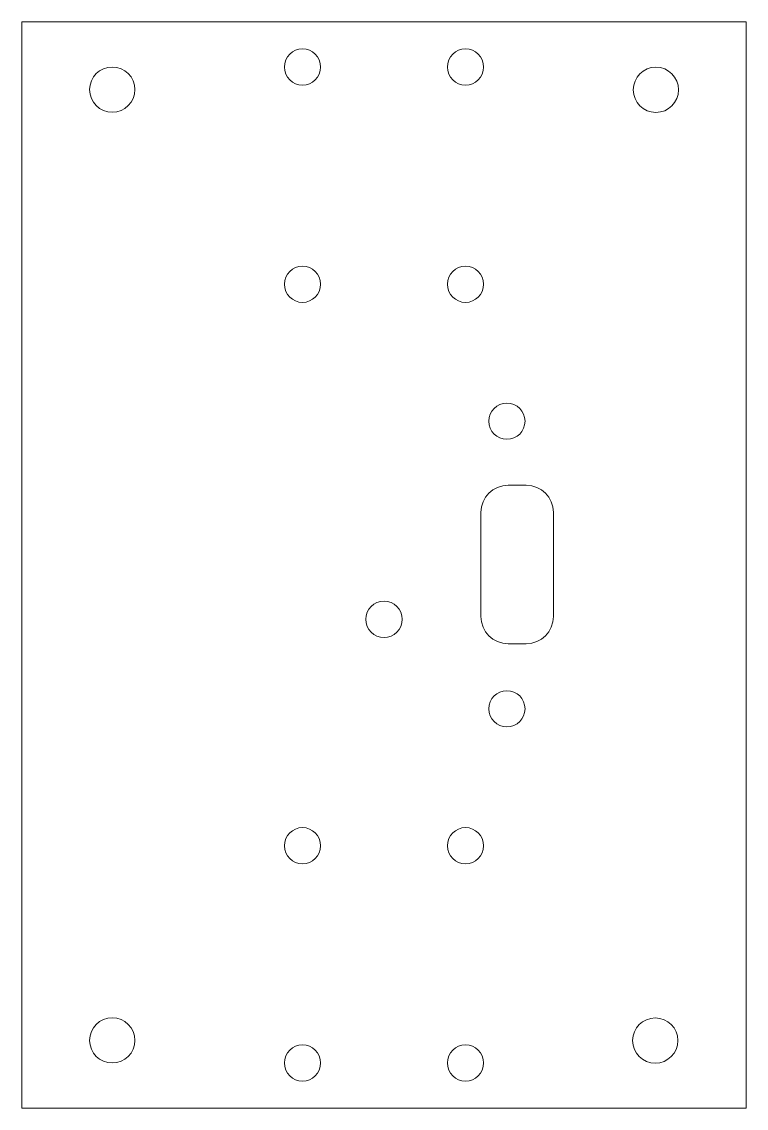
# Model space of a CAD drawing. Header units: millimetres. Extents: x -70 to 10, y 0 to 120.
import ezdxf

# ---------------------------------------------------------------- set-up
doc = ezdxf.new("R2010")
doc.units = ezdxf.units.MM

msp = doc.modelspace()

# ---------------------------------------------------------------- linework, layer by layer
at = {"color": 7, "linetype": 'Continuous', "lineweight": 15}
for p, q in [((-70, 120), (-70, 0)), ((10, 120), (-70, 120)), ((10, 0), (10, 120)), ((-14.29, 68.81), (-16.29, 68.81)), ((-19.29, 65.81), (-19.29, 54.31)), ((-11.29, 54.31), (-11.29, 65.81)), ((-16.29, 51.31), (-14.29, 51.31)), ((-70, 0), (10, 0))]:
    msp.add_line(p, q, dxfattribs=at)
for centre, radius in [((-39, 115), 2), ((-21, 115), 2), ((-60, 112.5), 2.5), ((0.02, 112.48), 2.5), ((-39, 91), 2), ((-21, 91), 2), ((-16.43, 75.88), 2), ((-30, 54), 2), ((-16.43, 44.12), 2), ((-39, 29), 2), ((-21, 29), 2), ((-60, 7.5), 2.5), ((-0.05, 7.48), 2.5), ((-39, 5), 2), ((-21, 5), 2)]:
    msp.add_circle(centre, radius, dxfattribs=at)
for centre, start, end in [((-16.29, 65.81), 90, 180), ((-14.29, 65.81), 0, 90), ((-16.29, 54.31), 180, 270), ((-14.29, 54.31), 270, 0)]:
    msp.add_arc(centre, 3, start, end, dxfattribs=at)

doc.saveas('drawing.dxf')
